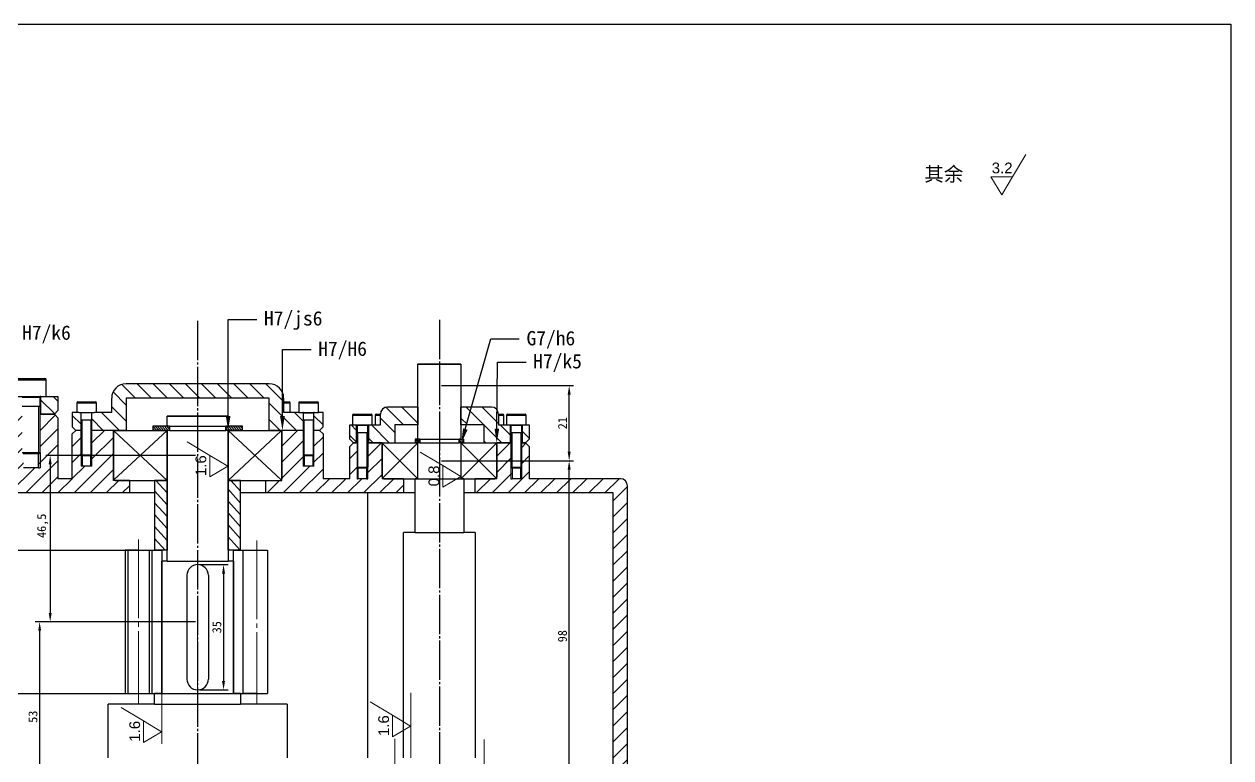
# Model space of a CAD drawing. Header units: millimetres. Extents: x 0 to 584, y 0 to 410.
# Drawn here: x 247.1 to 584, y 205 to 410 of the extents above; entities that cross this region are included whole.
import ezdxf
from ezdxf import colors
from ezdxf.entities.mleader import LeaderData, LeaderLine
from ezdxf.math import Vec2, Vec3

# ---------------------------------------------------------------- set-up
doc = ezdxf.new("R2010")
doc.units = ezdxf.units.MM
doc.linetypes.add('JIS_08_11', pattern=[12.8, 11, -0.6, 0.6, -0.6])
for name, color, linetype in [('Default', 7, 'Continuous'), ('内六角圆柱头螺钉-GBT70.1', 7, 'Continuous'), ('卡簧1', 7, 'Continuous'), ('卡簧3', 7, 'Continuous'), ('图框', 7, 'Continuous'), ('套筒1', 7, 'Continuous'), ('端盖', 7, 'Continuous'), ('端盖2', 7, 'Continuous'), ('端盖3', 7, 'Continuous'), ('轴1', 7, 'Continuous'), ('轴3', 7, 'Continuous'), ('轴承2', 7, 'Continuous'), ('轴承3', 7, 'Continuous'), ('齿轮T3', 7, 'Continuous'), ('齿轮T4', 7, 'Continuous'), ('齿轮箱', 7, 'Continuous')]:
    doc.layers.add(name, color=color, linetype=linetype)
doc.styles.add('SEACAD_Arial', font='arial.ttf')
doc.dimstyles.new('ISO-25', dxfattribs={"dimtxt": 2.5, "dimasz": 2.5, "dimexe": 1.25, "dimexo": 0.625, "dimtad": 1, "dimtxsty": 'Standard', "dimcen": 2.5, "dimadec": 0, "dimazin": 0, "dimtfac": 1, "dimtmove": 0, "dimatfit": 3, "dimfxl": 1, "dimarcsym": 0})

# ---------------------------------------------------------------- blocks, each defined once
blk = doc.blocks.new('SE4')
at = {"layer": '卡簧1', "linetype": 'Continuous'}
h = blk.add_hatch(dxfattribs=at)
h.set_pattern_fill('LINE', scale=1.5748, angle=135, style=0)
h.paths.add_polyline_path([(232.97, 316.52), (232.72, 316.52), (232.32, 316.52), (232.32, 316.02), (232.72, 316.02), (232.97, 316.02)])
at = {"layer": '卡簧3', "linetype": 'Continuous'}
h = blk.add_hatch(dxfattribs=at)
h.set_pattern_fill('LINE', scale=3.1496, angle=45, style=0)
h.paths.add_polyline_path([(198.04, 318.37), (197.72, 318.37), (195.72, 318.37), (195.72, 317.77), (197.72, 317.77), (198.04, 317.77)])
h = blk.add_hatch(dxfattribs=at)
h.set_pattern_fill('LINE', scale=3.1496, angle=45, style=0)
h.paths.add_polyline_path([(208.22, 318.37), (206.22, 318.37), (205.89, 318.37), (205.89, 317.77), (206.22, 317.77), (208.22, 317.77)])
at = {"layer": '端盖3', "linetype": 'Continuous'}
h = blk.add_hatch(dxfattribs=at)
h.set_pattern_fill('LINE', scale=1.5748, angle=135, style=0)
h.paths.add_polyline_path([(223.72, 316.02), (224.09, 316.02), (224.09, 318.52), (223.59, 318.52), (223.22, 318.52), (223.22, 316.52)])
at = {"lineweight": 20}
for p, q in [((179.75, 314.52), (179.75, 321.09)), ((185.85, 314.27), (185.85, 319.17)), ((187.08, 314.27), (187.08, 319.17)), ((216.85, 314.27), (216.85, 319.17)), ((218.08, 314.27), (218.08, 319.17)), ((224.35, 312.52), (224.35, 317.42)), ((225.58, 312.52), (225.58, 317.42)), ((245.85, 312.52), (245.85, 317.42)), ((247.08, 312.52), (247.08, 317.42)), ((185.72, 314.37), (185.72, 312.77)), ((187.22, 314.37), (187.22, 312.77)), ((216.69, 314.37), (216.69, 312.77)), ((218.19, 314.37), (218.19, 312.77)), ((224.22, 312.62), (224.22, 311.02)), ((225.72, 312.62), (225.72, 311.02)), ((245.7, 311.02), (245.7, 312.62)), ((247.2, 312.62), (247.2, 311.02))]:
    blk.add_line(p, q, dxfattribs=at)
at = {"lineweight": 30}
for p, q in [((187.22, 319.17), (185.72, 319.17)), ((185.85, 314.27), (185.72, 314.37)), ((187.08, 314.27), (187.22, 314.37)), ((190.22, 310.77), (190.22, 311.02)), ((192.47, 310.77), (190.22, 310.77)), ((211.47, 310.77), (213.72, 310.77)), ((213.72, 310.77), (213.72, 311.02)), ((193.72, 301.02), (191.84, 301.02)), ((191.84, 301.02), (191.84, 281.02)), ((193.72, 301.02), (192.22, 301.02)), ((192.22, 301.02), (192.22, 281.02)), ((193.72, 301.02), (195.22, 301.02)), ((193.72, 301.02), (195.59, 301.02)), ((195.22, 301.02), (195.22, 281.02)), ((195.59, 301.02), (195.59, 281.02)), ((208.34, 281.02), (208.34, 301.02)), ((210.22, 301.02), (211.72, 301.02)), ((211.72, 301.02), (211.72, 281.02)), ((210.22, 281.02), (208.34, 281.02)), ((210.22, 281.02), (211.72, 281.02))]:
    blk.add_line(p, q, dxfattribs=at)
blk.add_line((179.97, 314.69), (179.97, 312.52))
at = {"linetype": 'JIS_08_11', "lineweight": 30}
blk.add_line((179.75, 312.52), (179.97, 312.52), dxfattribs=at)
at = {"linetype": 'JIS_08_11', "lineweight": 20}
for p, q in [((193.72, 302.52), (193.72, 279.52)), ((210.22, 302.39), (210.22, 279.52)), ((229.47, 274.68), (229.47, 254.76)), ((241.97, 274.61), (241.97, 255.42))]:
    blk.add_line(p, q, dxfattribs=at)
at = {"layer": '内六角圆柱头螺钉-GBT70.1', "color": 7, "linetype": 'Continuous', "lineweight": 30}
for p, q in [((176.59, 324.81), (180.84, 324.81)), ((176.8, 325.02), (180.63, 325.02)), ((180.84, 322.52), (180.84, 324.81)), ((176.59, 322.52), (180.84, 322.52)), ((177.47, 322.42), (179.97, 322.42)), ((179.97, 321.09), (179.97, 322.42)), ((185.25, 321.77), (187.73, 321.77)), ((213.97, 321.77), (214.74, 321.77)), ((216.21, 321.77), (218.68, 321.77)), ((179.97, 321.09), (177.47, 321.09)), ((179.97, 314.69), (179.97, 321.09)), ((185.11, 321.63), (187.86, 321.63)), ((185.11, 321.63), (185.11, 320.27)), ((185.4, 320.27), (187.57, 320.27)), ((187.86, 320.27), (187.86, 321.63)), ((213.97, 321.63), (214.88, 321.63)), ((214.88, 320.27), (214.88, 321.63)), ((216.07, 321.63), (218.82, 321.63)), ((216.07, 321.63), (216.07, 320.27)), ((216.07, 320.27), (218.82, 320.27)), ((216.69, 320.22), (218.19, 320.22)), ((216.69, 320.22), (216.69, 319.17)), ((218.19, 319.17), (218.19, 320.22)), ((218.82, 320.27), (218.82, 321.63)), ((223.73, 320.02), (226.2, 320.02)), ((226.88, 320.02), (227.47, 320.02)), ((243.97, 320.02), (244.56, 320.02)), ((245.21, 320.02), (247.69, 320.02)), ((216.69, 319.17), (216.69, 314.37)), ((218.19, 319.17), (216.69, 319.17)), ((218.19, 314.37), (218.19, 319.17)), ((223.59, 319.88), (226.34, 319.88)), ((223.59, 319.88), (223.59, 318.52)), ((223.59, 318.52), (226.34, 318.52)), ((224.22, 318.47), (225.72, 318.47)), ((224.22, 318.47), (224.22, 317.42)), ((225.72, 317.42), (225.72, 318.47)), ((226.34, 318.52), (226.34, 319.88)), ((226.74, 319.88), (227.47, 319.88)), ((226.74, 319.88), (226.74, 318.52)), ((243.97, 319.88), (244.69, 319.88)), ((244.69, 318.52), (244.69, 319.88)), ((245.08, 319.88), (247.83, 319.88)), ((245.08, 319.88), (245.08, 318.52)), ((245.08, 318.52), (247.83, 318.52)), ((245.7, 318.47), (247.2, 318.47)), ((245.7, 318.47), (245.7, 317.42)), ((247.2, 317.42), (247.2, 318.47)), ((247.83, 318.52), (247.83, 319.88)), ((224.22, 317.42), (224.22, 312.62)), ((225.72, 317.42), (224.22, 317.42)), ((225.72, 312.62), (225.72, 317.42)), ((245.7, 317.42), (245.7, 312.62)), ((247.2, 317.42), (245.7, 317.42)), ((247.2, 312.62), (247.2, 317.42)), ((177.47, 314.69), (179.97, 314.69)), ((177.63, 314.52), (179.8, 314.52)), ((179.8, 314.52), (179.97, 314.69)), ((185.72, 314.37), (187.22, 314.37)), ((185.85, 314.27), (187.08, 314.27)), ((216.69, 314.37), (218.19, 314.37)), ((216.69, 314.37), (216.79, 314.27)), ((216.79, 314.27), (218.09, 314.27)), ((218.09, 314.27), (218.19, 314.37)), ((224.22, 312.62), (225.72, 312.62)), ((224.22, 312.62), (224.32, 312.52)), ((224.32, 312.52), (225.62, 312.52)), ((225.62, 312.52), (225.72, 312.62)), ((245.7, 312.62), (247.2, 312.62)), ((245.7, 312.62), (245.8, 312.52)), ((245.8, 312.52), (247.1, 312.52)), ((247.1, 312.52), (247.2, 312.62))]:
    blk.add_line(p, q, dxfattribs=at)
for centre, radius, start, end in [((180.63, 324.81), 0.212, 0, 90), ((180.07, 322.42), 0.1, 90, 180), ((185.25, 321.63), 0.137, 90, 180), ((187.73, 321.63), 0.138, 0, 90), ((214.74, 321.63), 0.138, 0, 90), ((216.21, 321.63), 0.137, 90, 180), ((218.68, 321.63), 0.138, 0, 90), ((216.64, 320.22), 0.05, 0, 90), ((218.24, 320.22), 0.05, 90, 180), ((223.73, 319.88), 0.137, 90, 180), ((226.2, 319.88), 0.138, 0, 90), ((226.88, 319.88), 0.137, 90, 180), ((244.56, 319.88), 0.137, 0, 90), ((245.21, 319.88), 0.137, 90, 180), ((247.69, 319.88), 0.137, 0, 90), ((224.17, 318.47), 0.05, 0, 90), ((225.77, 318.47), 0.05, 90, 180), ((245.65, 318.47), 0.05, 0, 90), ((247.25, 318.47), 0.05, 90, 180)]:
    blk.add_arc(centre, radius, start, end, dxfattribs=at)
at = {"layer": '卡簧1', "color": 7, "linetype": 'Continuous', "lineweight": 30}
for p, q in [((232.97, 316.52), (232.32, 316.52)), ((232.32, 316.52), (232.32, 316.02)), ((232.97, 316.02), (232.32, 316.02)), ((232.97, 316.52), (232.97, 316.02)), ((238.47, 316.02), (238.47, 316.52)), ((238.47, 316.52), (239.12, 316.52)), ((239.12, 316.02), (238.47, 316.02)), ((239.12, 316.02), (239.12, 316.52))]:
    blk.add_line(p, q, dxfattribs=at)
at = {"layer": '卡簧3', "color": 7, "linetype": 'Continuous', "lineweight": 30}
for p, q in [((198.04, 318.37), (195.72, 318.37)), ((195.72, 318.37), (195.72, 317.77)), ((198.04, 318.37), (198.04, 317.77)), ((208.22, 318.37), (205.89, 318.37)), ((205.89, 317.77), (205.89, 318.37)), ((208.22, 317.77), (208.22, 318.37)), ((198.04, 317.77), (195.72, 317.77)), ((208.22, 317.77), (205.89, 317.77))]:
    blk.add_line(p, q, dxfattribs=at)
at = {"layer": '套筒1', "color": 7, "linetype": 'Continuous', "lineweight": 30}
for p, q in [((197.72, 310.77), (195.97, 310.77)), ((195.97, 310.77), (195.97, 301.02)), ((197.72, 310.77), (197.72, 301.02)), ((207.97, 310.77), (206.22, 310.77)), ((206.22, 301.02), (206.22, 310.77)), ((207.97, 301.02), (207.97, 310.77)), ((197.72, 301.02), (195.97, 301.02)), ((207.97, 301.02), (206.22, 301.02))]:
    blk.add_line(p, q, dxfattribs=at)
at = {"layer": '端盖', "color": 7, "linetype": 'Continuous', "lineweight": 30}
for p, q in [((180.09, 320.02), (180.09, 322.52)), ((180.84, 322.52), (182.47, 322.52)), ((182.47, 322.52), (182.47, 320.52)), ((180.09, 320.02), (181.97, 320.02)), ((182.47, 320.52), (181.97, 320.02))]:
    blk.add_line(p, q, dxfattribs=at)
at = {"layer": '端盖2', "color": 7, "linetype": 'Continuous', "lineweight": 30}
for p, q in [((211.97, 324.27), (191.97, 324.27)), ((189.97, 320.27), (189.97, 322.27)), ((191.97, 322.27), (191.97, 317.77)), ((211.97, 322.27), (191.97, 322.27)), ((211.97, 317.77), (211.97, 322.27)), ((213.97, 322.27), (213.97, 320.27)), ((184.47, 320.27), (184.47, 318.27)), ((185.4, 320.27), (184.47, 320.27)), ((189.97, 320.27), (187.57, 320.27)), ((216.07, 320.27), (213.97, 320.27)), ((219.47, 320.27), (218.82, 320.27)), ((219.47, 318.27), (219.47, 320.27)), ((184.97, 317.77), (184.47, 318.27)), ((185.72, 317.77), (184.97, 317.77)), ((191.97, 317.77), (187.22, 317.77)), ((216.69, 317.77), (211.97, 317.77)), ((218.97, 317.77), (218.19, 317.77)), ((219.47, 318.27), (218.97, 317.77))]:
    blk.add_line(p, q, dxfattribs=at)
for centre, start, end in [((191.97, 322.27), 90, 180), ((211.97, 322.27), 0, 90)]:
    blk.add_arc(centre, 2, start, end, dxfattribs=at)
at = {"layer": '端盖3', "color": 7, "linetype": 'Continuous', "lineweight": 30}
for p, q in [((227.47, 318.52), (227.47, 320.02)), ((232.72, 321.02), (228.47, 321.02)), ((232.72, 321.02), (232.72, 318.52)), ((242.97, 321.02), (238.72, 321.02)), ((238.72, 318.52), (238.72, 321.02)), ((243.97, 320.02), (243.97, 318.52)), ((223.22, 316.52), (223.22, 318.52)), ((223.22, 318.52), (223.59, 318.52)), ((224.09, 318.52), (224.09, 316.02)), ((225.84, 316.02), (225.84, 318.52)), ((226.34, 318.52), (227.47, 318.52)), ((232.72, 318.52), (229.47, 318.52)), ((229.47, 318.52), (229.47, 316.02)), ((241.97, 318.52), (238.72, 318.52)), ((241.97, 316.02), (241.97, 318.52)), ((243.97, 318.52), (245.08, 318.52)), ((245.58, 318.52), (245.58, 316.02)), ((247.33, 316.02), (247.33, 318.52)), ((247.83, 318.52), (248.22, 318.52)), ((248.22, 318.52), (248.22, 316.52)), ((223.72, 316.02), (223.22, 316.52)), ((223.72, 316.02), (224.09, 316.02)), ((225.84, 316.02), (229.47, 316.02)), ((241.97, 316.02), (245.58, 316.02)), ((247.33, 316.02), (247.72, 316.02)), ((248.22, 316.52), (247.72, 316.02))]:
    blk.add_line(p, q, dxfattribs=at)
for centre, start, end in [((228.47, 320.02), 90, 180), ((242.97, 320.02), 0, 90)]:
    blk.add_arc(centre, 1, start, end, dxfattribs=at)
at = {"layer": '轴1', "color": 7, "linetype": 'Continuous', "lineweight": 30}
for p, q in [((197.72, 318.37), (197.72, 319.77)), ((206.22, 319.77), (197.72, 319.77)), ((198.04, 318.37), (197.72, 318.37)), ((198.04, 317.77), (198.04, 318.37)), ((206.22, 318.37), (205.89, 318.37)), ((205.89, 318.37), (205.89, 317.77)), ((206.22, 319.77), (206.22, 318.37)), ((198.04, 317.77), (197.72, 317.77)), ((197.72, 299.52), (197.72, 317.77)), ((206.22, 317.77), (205.89, 317.77)), ((206.22, 317.77), (206.22, 299.52)), ((197.72, 299.52), (196.97, 299.52)), ((196.97, 281.02), (196.97, 299.52)), ((206.97, 299.52), (206.22, 299.52)), ((206.97, 299.52), (206.97, 281.02)), ((196.97, 281.02), (195.97, 281.02)), ((195.97, 279.52), (195.97, 281.02)), ((207.97, 281.02), (206.97, 281.02)), ((207.97, 281.02), (207.97, 279.52)), ((195.97, 279.52), (189.47, 279.52)), ((189.47, 272.02), (189.47, 279.52)), ((214.47, 279.52), (207.97, 279.52)), ((214.47, 279.52), (214.47, 272.02))]:
    blk.add_line(p, q, dxfattribs=at)
at = {"layer": '轴3', "color": 7, "linetype": 'Continuous', "lineweight": 30}
for p, q in [((232.72, 316.52), (232.72, 327.02)), ((238.72, 327.02), (232.72, 327.02)), ((238.72, 327.02), (238.72, 316.52)), ((232.97, 316.52), (232.72, 316.52)), ((232.72, 311.02), (232.72, 316.02)), ((232.97, 316.02), (232.72, 316.02)), ((232.97, 316.02), (232.97, 316.52)), ((238.47, 316.52), (238.47, 316.02)), ((238.72, 316.52), (238.47, 316.52)), ((238.72, 316.02), (238.47, 316.02)), ((238.72, 316.02), (238.72, 311.02)), ((232.32, 303.52), (232.32, 311.02)), ((232.72, 311.02), (232.32, 311.02)), ((239.12, 311.02), (238.72, 311.02)), ((239.12, 311.02), (239.12, 303.52)), ((230.72, 272.02), (230.72, 303.52)), ((232.32, 303.52), (230.72, 303.52)), ((240.72, 303.52), (239.12, 303.52)), ((240.72, 303.52), (240.72, 272.02))]:
    blk.add_line(p, q, dxfattribs=at)
at = {"layer": '轴承2', "color": 7, "linetype": 'Continuous', "lineweight": 30}
for p, q in [((190.22, 317.52), (190.22, 311.02)), ((190.47, 317.77), (197.72, 317.77)), ((197.72, 317.77), (197.72, 310.77)), ((206.22, 317.77), (213.47, 317.77)), ((206.22, 310.77), (206.22, 317.77)), ((213.72, 311.02), (213.72, 317.52)), ((190.47, 310.77), (197.72, 310.77)), ((206.22, 310.77), (213.47, 310.77))]:
    blk.add_line(p, q, dxfattribs=at)
for centre, start, end in [((190.47, 317.52), 90, 180), ((213.47, 317.52), 0, 90), ((190.47, 311.02), 180, 270), ((213.47, 311.02), 270, 0)]:
    blk.add_arc(centre, 0.25, start, end, dxfattribs=at)
at = {"layer": '轴承3', "color": 7, "linetype": 'Continuous', "lineweight": 30}
for p, q in [((227.72, 311.27), (227.72, 315.77)), ((227.97, 316.02), (232.72, 316.02)), ((232.72, 311.02), (232.72, 316.02)), ((238.72, 316.02), (243.47, 316.02)), ((238.72, 316.02), (238.72, 311.02)), ((243.72, 315.77), (243.72, 311.27)), ((227.97, 311.02), (232.72, 311.02)), ((238.72, 311.02), (243.47, 311.02))]:
    blk.add_line(p, q, dxfattribs=at)
for centre, start, end in [((227.97, 315.77), 90, 180), ((243.47, 315.77), 0, 90), ((227.97, 311.27), 180, 270), ((243.47, 311.27), 270, 0)]:
    blk.add_arc(centre, 0.25, start, end, dxfattribs=at)
at = {"layer": '齿轮T3', "color": 7, "linetype": 'Continuous', "lineweight": 30}
for p, q in [((193.72, 301.02), (196.97, 301.02)), ((196.97, 301.02), (196.97, 281.02)), ((206.97, 281.02), (206.97, 301.02)), ((206.97, 301.02), (210.22, 301.02)), ((193.72, 281.02), (196.97, 281.02)), ((206.97, 281.02), (210.22, 281.02))]:
    blk.add_line(p, q, dxfattribs=at)
at = {"layer": '齿轮T4', "color": 7, "linetype": 'Continuous', "lineweight": 30}
for p, q in [((164.97, 301.02), (193.72, 301.02)), ((164.97, 281.02), (193.72, 281.02))]:
    blk.add_line(p, q, dxfattribs=at)
at = {"layer": '齿轮箱', "color": 7, "linetype": 'Continuous', "lineweight": 30}
for p, q in [((181.97, 320.02), (179.97, 320.02)), ((179.97, 314.69), (179.97, 320.02)), ((181.97, 320.02), (182.47, 319.52)), ((185.72, 314.37), (185.72, 320.27)), ((187.22, 314.37), (187.22, 320.27)), ((182.47, 319.52), (182.47, 311.02)), ((184.47, 317.27), (184.97, 317.77)), ((184.47, 311.02), (184.47, 317.27)), ((185.72, 317.77), (184.97, 317.77)), ((190.22, 317.77), (187.22, 317.77)), ((190.22, 311.02), (190.22, 317.77)), ((213.72, 317.77), (213.72, 311.02)), ((216.69, 317.77), (213.72, 317.77)), ((218.97, 317.77), (218.19, 317.77)), ((218.97, 317.77), (219.47, 317.27)), ((219.47, 317.27), (219.47, 311.02)), ((223.22, 315.52), (223.72, 316.02)), ((223.22, 311.02), (223.22, 315.52)), ((224.22, 316.02), (223.72, 316.02)), ((224.22, 316.02), (224.22, 312.62)), ((227.72, 316.02), (225.72, 316.02)), ((225.72, 316.02), (225.72, 312.62)), ((227.72, 316.02), (227.72, 311.02)), ((243.72, 311.02), (243.72, 316.02)), ((245.7, 316.02), (243.72, 316.02)), ((247.72, 316.02), (247.2, 316.02)), ((247.72, 316.02), (248.22, 315.52)), ((248.22, 315.52), (248.22, 311.02)), ((179.75, 312.52), (179.75, 314.52)), ((185.85, 314.27), (185.85, 312.77)), ((187.08, 312.77), (187.08, 314.27)), ((216.85, 314.27), (216.85, 312.77)), ((218.08, 312.77), (218.08, 314.27)), ((179.75, 312.52), (177.68, 312.52)), ((187.22, 312.77), (185.72, 312.77)), ((218.19, 312.77), (216.69, 312.77)), ((224.35, 312.52), (224.35, 311.02)), ((225.58, 311.02), (225.58, 312.52)), ((245.85, 312.52), (245.85, 311.02)), ((247.08, 311.02), (247.08, 312.52)), ((184.47, 311.02), (182.47, 311.02)), ((192.47, 310.77), (192.47, 309.02)), ((211.47, 309.02), (211.47, 310.77)), ((223.22, 311.02), (219.47, 311.02)), ((224.22, 311.02), (224.35, 311.02)), ((225.58, 311.02), (224.35, 311.02)), ((225.58, 311.02), (225.72, 311.02)), ((230.72, 311.02), (227.72, 311.02)), ((230.72, 311.02), (230.72, 309.02)), ((240.72, 309.02), (240.72, 311.02)), ((243.72, 311.02), (240.72, 311.02)), ((245.7, 311.02), (245.85, 311.02)), ((247.08, 311.02), (245.85, 311.02)), ((247.08, 311.02), (247.2, 311.02)), ((260.97, 311.02), (248.22, 311.02)), ((261.97, 232.02), (261.97, 310.02)), ((192.47, 309.02), (169.97, 309.02)), ((195.97, 309.02), (192.47, 309.02)), ((211.47, 309.02), (207.97, 309.02)), ((230.72, 309.02), (211.47, 309.02)), ((225.72, 272.02), (225.72, 309.02)), ((232.32, 309.02), (230.72, 309.02)), ((240.72, 309.02), (239.12, 309.02)), ((259.97, 309.02), (240.72, 309.02)), ((259.97, 233.02), (259.97, 309.02))]:
    blk.add_line(p, q, dxfattribs=at)
blk.add_arc((260.97, 310.02), 1, 0, 90, dxfattribs=at)
blk = doc.blocks.new('*D24')
at = {"color": 0, "lineweight": -2, "transparency": 16777216}
for p, q in [((294.94, 243.02), (250.22, 243.02)), ((251.47, 240.52), (251.47, 192.52)), ((294.94, 190.02), (250.22, 190.02))]:
    blk.add_line(p, q, dxfattribs=at)
at = {"color": 0, "lineweight": 20, "transparency": 16777216}
for points in [[(251.06, 240.52), (251.89, 240.52), (251.47, 243.02)], [(251.06, 192.52), (251.89, 192.52), (251.47, 190.02)]]:
    blk.add_solid(points, dxfattribs=at)
at = {"layer": 'Defpoints', "color": 0, "lineweight": 20, "transparency": 16777216}
for p in [(295.57, 243.02), (251.47, 190.02), (295.57, 190.02)]:
    blk.add_point(p, dxfattribs=at)
at = {"color": 0, "lineweight": 20, "transparency": 16777216, "insert": (249.6, 216.52), "char_height": 2.5, "attachment_point": 5, "rotation": 90}
blk.add_mtext('53', dxfattribs=at)
blk = doc.blocks.new('*D25')
at = {"color": 0, "lineweight": -2, "transparency": 16777216}
for p, q in [((294.94, 289.52), (253.16, 289.52)), ((254.41, 287.02), (254.41, 245.52)), ((294.94, 243.02), (253.16, 243.02))]:
    blk.add_line(p, q, dxfattribs=at)
at = {"color": 0, "lineweight": 20, "transparency": 16777216}
for points in [[(253.99, 287.02), (254.83, 287.02), (254.41, 289.52)], [(253.99, 245.52), (254.83, 245.52), (254.41, 243.02)]]:
    blk.add_solid(points, dxfattribs=at)
at = {"layer": 'Defpoints', "color": 0, "lineweight": 20, "transparency": 16777216}
for p in [(295.57, 289.52), (254.41, 243.02), (295.57, 243.02)]:
    blk.add_point(p, dxfattribs=at)
at = {"color": 0, "lineweight": 20, "transparency": 16777216, "insert": (252.33, 269.84), "char_height": 2.5, "attachment_point": 5, "rotation": 90}
blk.add_mtext('46,5', dxfattribs=at)
blk = doc.blocks.new('*D27')
at = {"color": 0, "lineweight": -2, "transparency": 16777216}
for p, q in [((363.69, 288.02), (400.53, 288.02)), ((399.28, 192.52), (399.28, 285.52)), ((363.69, 190.02), (400.53, 190.02))]:
    blk.add_line(p, q, dxfattribs=at)
at = {"color": 0, "lineweight": 20, "transparency": 16777216}
for points in [[(398.87, 285.52), (399.7, 285.52), (399.28, 288.02)], [(398.87, 192.52), (399.7, 192.52), (399.28, 190.02)]]:
    blk.add_solid(points, dxfattribs=at)
at = {"layer": 'Defpoints', "color": 0, "lineweight": 20, "transparency": 16777216}
for p in [(363.07, 288.02), (399.28, 288.02), (363.07, 190.02)]:
    blk.add_point(p, dxfattribs=at)
at = {"color": 0, "lineweight": 20, "transparency": 16777216, "insert": (397.41, 239.02), "char_height": 2.5, "attachment_point": 5, "rotation": 90}
blk.add_mtext('98', dxfattribs=at)
blk = doc.blocks.new('*D28')
at = {"color": 0, "lineweight": -2, "transparency": 16777216}
for p, q in [((363.69, 309.02), (400.53, 309.02)), ((399.28, 290.52), (399.28, 306.52)), ((363.69, 288.02), (400.53, 288.02))]:
    blk.add_line(p, q, dxfattribs=at)
at = {"color": 0, "lineweight": 20, "transparency": 16777216}
for points in [[(398.87, 306.52), (399.7, 306.52), (399.28, 309.02)], [(398.87, 290.52), (399.7, 290.52), (399.28, 288.02)]]:
    blk.add_solid(points, dxfattribs=at)
at = {"layer": 'Defpoints', "color": 0, "lineweight": 20, "transparency": 16777216}
for p in [(363.07, 309.02), (399.28, 309.02), (363.07, 288.02)]:
    blk.add_point(p, dxfattribs=at)
at = {"color": 0, "lineweight": 20, "transparency": 16777216, "insert": (397.41, 298.52), "char_height": 2.5, "attachment_point": 5, "rotation": 90}
blk.add_mtext('21', dxfattribs=at)
blk = doc.blocks.new('*D30')
at = {"color": 0, "lineweight": -2, "transparency": 16777216}
for p, q in [((296.19, 259.02), (304.06, 259.02)), ((302.81, 256.52), (302.81, 226.52)), ((296.19, 224.02), (304.06, 224.02))]:
    blk.add_line(p, q, dxfattribs=at)
at = {"color": 0, "lineweight": 20, "transparency": 16777216}
for points in [[(302.39, 256.52), (303.22, 256.52), (302.81, 259.02)], [(302.39, 226.52), (303.22, 226.52), (302.81, 224.02)]]:
    blk.add_solid(points, dxfattribs=at)
at = {"layer": 'Defpoints', "color": 0, "lineweight": 20, "transparency": 16777216}
for p in [(295.57, 259.02), (295.57, 224.02), (302.81, 224.02)]:
    blk.add_point(p, dxfattribs=at)
at = {"color": 0, "lineweight": 20, "transparency": 16777216, "insert": (300.93, 241.52), "char_height": 2.5, "attachment_point": 5, "rotation": 90}
blk.add_mtext('35', dxfattribs=at)

msp = doc.modelspace()

# ---------------------------------------------------------------- hatches: boundary and pattern name
at = {"lineweight": 20}
h = msp.add_hatch(dxfattribs=at)
h.set_pattern_fill('ANSI31', color=256, angle=90)
h.paths.add_polyline_path([(357.068, 303.018), (348.568, 303.018, 0.4142136), (346.568, 301.018), (346.568, 298.018), (344.318, 298.018), (343.318, 298.018), (343.318, 293.018), (347.068, 293.018), (350.568, 293.018), (350.568, 298.018), (357.068, 298.018)])
h.paths.add_polyline_path([(379.568, 301.018, 0.4142136), (377.568, 303.018), (369.068, 303.018), (369.068, 298.018), (375.568, 298.018), (375.568, 293.018), (378.568, 293.018), (382.789, 293.018), (382.789, 298.018), (381.789, 298.018), (379.568, 298.018)])
h.paths.add_polyline_path([(315.568, 309.518), (295.568, 309.518), (295.568, 305.518), (315.568, 305.518), (315.568, 296.518), (318.568, 296.518), (325.022, 296.518), (325.022, 299.318), (325.022, 301.418, 0.4142136), (324.922, 301.518), (323.772, 301.518), (319.568, 301.518), (319.568, 305.518, 0.4142136)])
h.paths.add_polyline_path([(295.568, 309.518), (275.568, 309.518, 0.4142136), (271.568, 305.518), (271.568, 301.518), (266.785, 301.518), (266.068, 301.518), (266.068, 296.518), (272.068, 296.518), (275.568, 296.518), (275.568, 305.518), (295.568, 305.518)])
h = msp.add_hatch(dxfattribs=at)
h.set_pattern_fill('ANSI31', color=256, angle=90)
h.paths.add_polyline_path([(256.568, 306.018), (253.318, 306.018), (251.818, 306.018), (251.818, 301.018), (255.568, 301.018), (256.568, 302.018)])
h.paths.add_polyline_path([(263.068, 301.518), (262.443, 301.518), (260.568, 301.518), (260.568, 297.518), (261.568, 296.518), (263.068, 296.518)])
h = msp.add_hatch(dxfattribs=at)
h.set_pattern_fill('ANSI31', color=256)
h.paths.add_polyline_path([(256.568, 300.018), (255.568, 301.018), (251.568, 301.018), (251.568, 290.351), (251.568, 286.018), (251.135, 286.018), (247.001, 286.018), (246.568, 286.018), (246.568, 290.351), (246.568, 301.018), (236.568, 301.018), (236.568, 283.018), (231.568, 283.018), (231.568, 279.018), (276.568, 279.018), (276.568, 282.518), (272.568, 282.518), (272.068, 282.518), (272.068, 283.018), (272.068, 296.018), (272.068, 296.518), (266.068, 296.518), (266.068, 289.718), (266.068, 286.518), (265.797, 286.518), (263.068, 286.518), (263.068, 289.718), (263.068, 296.518), (261.568, 296.518), (260.568, 295.518), (260.568, 283.018), (256.568, 283.018)])
h.paths.add_polyline_path([(254.568, 123.018), (260.568, 123.018), (260.568, 127.018), (256.668, 127.018), (255.568, 127.018), (255.568, 145.018), (248.068, 145.018), (248.068, 127.018), (244.068, 127.018), (244.068, 145.018), (236.568, 145.018), (236.568, 127.018), (231.568, 127.018), (231.568, 123.018), (242.568, 123.018), (242.568, 119.018, -0.4142136), (240.568, 117.018), (196.568, 117.018), (196.568, 113.018), (295.568, 113.018), (295.568, 117.018), (256.568, 117.018, -0.4142136), (254.568, 119.018)])
h.paths.add_polyline_path([(105.568, 279.018), (161.568, 279.018), (161.568, 283.018), (156.568, 283.018), (156.568, 301.018), (146.568, 301.018), (146.568, 290.351), (146.568, 286.018), (146.135, 286.018), (142.001, 286.018), (141.568, 286.018), (141.568, 290.351), (141.568, 301.018), (77.568, 301.018), (77.568, 113.018), (196.568, 113.018), (196.568, 117.018), (152.568, 117.018, -0.4142136), (150.568, 119.018), (150.568, 123.018), (161.568, 123.018), (161.568, 127.018), (156.568, 127.018), (156.568, 145.018), (149.068, 145.018), (149.068, 127.018), (105.568, 127.018)])
h.paths.add_polyline_path([(353.068, 283.018), (347.068, 283.018), (347.068, 293.018), (343.068, 293.018), (343.068, 286.218), (343.068, 283.018), (342.797, 283.018), (340.338, 283.018), (340.068, 283.018), (340.068, 286.218), (340.068, 293.018), (339.068, 293.018), (338.068, 292.018), (338.068, 283.018), (330.568, 283.018), (330.568, 295.518), (329.568, 296.518), (328.022, 296.518), (328.022, 289.718), (328.022, 286.518), (325.022, 286.518), (325.022, 289.718), (325.022, 296.518), (319.068, 296.518), (319.068, 283.018), (319.068, 282.518), (314.568, 282.518), (314.568, 279.018), (353.068, 279.018)])
h.paths.add_polyline_path([(347.068, 137.018), (343.068, 137.018), (343.068, 145.018), (335.568, 145.018), (335.568, 127.018), (330.568, 127.018), (330.568, 123.018), (336.568, 123.018), (336.568, 119.018, -0.4142136), (334.568, 117.018), (295.568, 117.018), (295.568, 113.018), (363.068, 113.018), (363.068, 117.018), (349.068, 117.018, -0.4142136), (347.068, 119.018), (347.068, 123.018), (353.068, 123.018), (353.068, 127.018), (347.068, 127.018)])
h.paths.add_polyline_path([(415.568, 281.018, 0.4142136), (413.568, 283.018), (388.068, 283.018), (388.068, 292.018), (387.068, 293.018), (386.039, 293.018), (386.039, 286.218), (386.039, 283.018), (385.797, 283.018), (383.338, 283.018), (383.039, 283.018), (383.039, 286.218), (383.039, 293.018), (379.068, 293.018), (379.068, 283.018), (373.068, 283.018), (373.068, 279.018), (411.568, 279.018), (411.568, 127.018), (388.068, 127.018), (388.068, 137.018), (379.068, 137.018), (379.068, 127.018), (373.068, 127.018), (373.068, 123.018), (379.068, 123.018), (379.068, 119.018, -0.4142136), (377.068, 117.018), (363.068, 117.018), (363.068, 113.018), (377.068, 113.018, 0.4142136), (383.068, 119.018), (383.068, 123.018), (413.568, 123.018, 0.4142136), (415.568, 125.018)])
at = {"linetype": 'JIS_08_11', "lineweight": 20}
h = msp.add_hatch(dxfattribs=at)
h.set_pattern_fill('ANSI31', color=256, scale=0.15, angle=87)
h.paths.add_polyline_path([(176.968, 302.518), (172.568, 302.518), (172.568, 301.018), (176.568, 301.018), (176.968, 301.018)])
h.paths.add_polyline_path([(220.568, 302.518), (216.168, 302.518), (216.168, 301.018), (216.568, 301.018), (220.568, 301.018)])
h.paths.add_polyline_path([(357.568, 294.018), (357.068, 294.018), (356.268, 294.018), (356.268, 293.018), (357.068, 293.018), (357.568, 293.018)])
h.paths.add_polyline_path([(369.868, 294.018), (368.568, 294.018), (368.568, 293.018), (369.068, 293.018), (369.868, 293.018)])
h.paths.add_polyline_path([(369.868, 127.018), (369.068, 127.018), (368.568, 127.018), (368.568, 126.018), (369.068, 126.018), (369.868, 126.018)])
h.paths.add_polyline_path([(357.568, 127.018), (357.068, 127.018), (356.268, 127.018), (356.268, 126.018), (357.568, 126.018)])
h.paths.add_polyline_path([(220.568, 127.018), (216.568, 127.018), (216.168, 127.018), (216.168, 125.518), (220.568, 125.518)])
h.paths.add_polyline_path([(176.968, 127.018), (176.568, 127.018), (172.568, 127.018), (172.568, 125.518), (176.968, 125.518)])
h.paths.add_polyline_path([(319.568, 127.018), (315.568, 127.018), (315.168, 127.018), (315.168, 125.518), (319.568, 125.518)])
h.paths.add_polyline_path([(275.968, 127.018), (275.568, 127.018), (271.568, 127.018), (271.568, 125.518), (275.968, 125.518)])
h.paths.add_polyline_path([(308.068, 297.718), (303.418, 297.718), (303.418, 296.518), (304.068, 296.518), (308.068, 296.518)])
h.paths.add_polyline_path([(287.718, 297.718), (287.068, 297.718), (283.068, 297.718), (283.068, 296.518), (287.068, 296.518), (287.718, 296.518)])
at = {"lineweight": 20}
h = msp.add_hatch(dxfattribs=at)
h.set_pattern_fill('ANSI31', color=256, angle=90)
h.paths.add_polyline_path([(330.568, 301.518), (329.272, 301.518), (328.122, 301.518, 0.4142136), (328.022, 301.418), (328.022, 299.318), (328.022, 296.518), (329.568, 296.518), (330.568, 297.518)])
h = msp.add_hatch(dxfattribs=at)
h.set_pattern_fill('ANSI31', color=256, angle=90)
h.paths.add_polyline_path([(339.818, 298.018), (338.818, 298.018), (338.068, 298.018), (338.068, 294.018), (339.068, 293.018), (339.818, 293.018)])
h.paths.add_polyline_path([(388.068, 298.018), (387.289, 298.018), (386.289, 298.018), (386.289, 293.018), (387.068, 293.018), (388.068, 294.018)])
h = msp.add_hatch(dxfattribs=at)
h.set_pattern_fill('ANSI31', color=256)
h.paths.add_polyline_path([(146.568, 290.351), (146.235, 290.018), (146.135, 290.018), (146.135, 286.018), (146.568, 286.018)])
h.paths.add_polyline_path([(142.001, 290.018), (141.901, 290.018), (141.568, 290.351), (141.568, 286.018), (142.001, 286.018)])
h.paths.add_polyline_path([(247.001, 290.018), (246.901, 290.018), (246.568, 290.351), (246.568, 286.018), (247.001, 286.018)])
h.paths.add_polyline_path([(251.568, 290.351), (251.235, 290.018), (251.135, 290.018), (251.135, 286.018), (251.568, 286.018)])
h = msp.add_hatch(dxfattribs=at)
h.set_pattern_fill('ANSI31', color=256)
h.paths.add_polyline_path([(266.068, 289.718), (265.797, 289.518), (265.797, 286.518), (266.068, 286.518)])
h = msp.add_hatch(dxfattribs=at)
h.set_pattern_fill('ANSI31', color=256)
h.paths.add_polyline_path([(325.338, 289.518), (325.222, 289.518), (325.022, 289.718), (325.022, 286.518), (325.338, 286.518)])
h = msp.add_hatch(dxfattribs=at)
h.set_pattern_fill('ANSI31', color=256)
h.paths.add_polyline_path([(343.068, 286.218), (342.868, 286.018), (342.797, 286.018), (342.797, 283.018), (343.068, 283.018)])
h = msp.add_hatch(dxfattribs=at)
h.set_pattern_fill('ANSI31', color=256)
h.paths.add_polyline_path([(383.338, 286.018), (383.239, 286.018), (383.039, 286.218), (383.039, 283.018), (383.338, 283.018)])
at = {"linetype": 'JIS_08_11', "lineweight": 20}
h = msp.add_hatch(dxfattribs=at)
h.set_pattern_fill('ANSI31', color=256, scale=0.7, angle=87)
h.paths.add_polyline_path([(176.568, 203.018), (161.568, 203.018), (161.568, 160.018), (170.568, 160.018), (170.568, 145.018), (176.568, 145.018)])
h.paths.add_polyline_path([(176.568, 223.018), (161.568, 223.018), (161.568, 203.018), (176.568, 203.018)])
h.paths.add_polyline_path([(231.568, 223.018), (221.568, 223.018), (216.568, 223.018), (216.568, 203.018), (231.568, 203.018)])
h.paths.add_polyline_path([(231.568, 203.018), (216.568, 203.018), (216.568, 145.018), (222.568, 145.018), (222.568, 160.018), (231.568, 160.018)])
h.paths.add_polyline_path([(373.068, 175.018), (371.068, 175.018), (369.068, 175.018), (369.068, 137.018), (370.068, 137.018), (370.068, 152.018), (373.068, 152.018)])
h.paths.add_polyline_path([(357.068, 175.018), (353.068, 175.018), (353.068, 152.018), (356.068, 152.018), (356.068, 137.018), (357.068, 137.018)])
h.paths.add_polyline_path([(307.568, 282.518), (304.068, 282.518), (304.068, 263.018), (307.568, 263.018)])
h.paths.add_polyline_path([(287.068, 282.518), (283.568, 282.518), (283.568, 263.018), (285.568, 263.018), (287.068, 263.018)])
h.paths.add_polyline_path([(325.568, 175.018), (318.068, 175.018), (315.568, 175.018), (315.568, 145.018), (321.568, 145.018), (321.568, 160.018), (325.568, 160.018)])
h.paths.add_polyline_path([(275.568, 175.018), (265.568, 175.018), (265.568, 160.018), (269.568, 160.018), (269.568, 145.018), (275.568, 145.018)])

# ---------------------------------------------------------------- linework, layer by layer
at = {"lineweight": 20}
for p, q in [((523.032, 367.337), (526.795, 373.609)), ((517.032, 367.337), (523.032, 367.337)), ((520.032, 362.337), (517.032, 367.337)), ((520.032, 362.337), (523.032, 367.337)), ((363.068, 315.018), (363.068, 309.018)), ((298.957, 289.527), (292.685, 293.29)), ((363.998, 286.653), (357.726, 290.417)), ((363.068, 293.018), (363.068, 288.018)), ((298.957, 283.527), (298.957, 289.527)), ((303.957, 286.527), (298.957, 289.527)), ((303.957, 286.527), (298.957, 283.527)), ((363.998, 280.653), (363.998, 286.653)), ((368.998, 283.653), (363.998, 286.653)), ((368.998, 283.653), (363.998, 280.653)), ((295.568, 223.018), (295.568, 243.018)), ((285.568, 223.018), (285.568, 208.904)), ((355.068, 205.018), (355.068, 223.15)), ((280.48, 215.326), (274.208, 219.089)), ((349.973, 216.911), (343.701, 220.674)), ((349.973, 210.911), (349.973, 216.911)), ((354.973, 213.911), (349.973, 216.911)), ((280.48, 209.326), (280.48, 215.326)), ((285.48, 212.326), (280.48, 215.326)), ((285.48, 212.326), (280.48, 209.326)), ((354.973, 213.911), (349.973, 210.911))]:
    msp.add_line(p, q, dxfattribs=at)
at = {"linetype": 'JIS_08_11'}
for p, q in [((295.568, 327.089), (295.568, 84.788)), ((363.068, 327.391), (363.068, 87.773)), ((357.068, 315.018), (363.068, 315.018)), ((287.068, 300.518), (295.568, 300.518))]:
    msp.add_line(p, q, dxfattribs=at)
for p, q in [((357.068, 315.018), (369.068, 315.018)), ((287.068, 300.518), (304.068, 300.518))]:
    msp.add_line(p, q)
at = {"lineweight": 30}
for p, q in [((272.219, 282.659), (287.068, 296.518)), ((287.718, 297.718), (303.418, 297.718)), ((287.718, 296.518), (303.418, 296.518)), ((304.068, 296.518), (318.916, 282.659)), ((272.219, 296.376), (287.068, 282.518)), ((304.068, 282.518), (318.916, 296.376)), ((357.568, 294.018), (368.568, 294.018)), ((347.214, 283.164), (357.068, 293.018)), ((357.068, 283.018), (347.214, 292.871)), ((357.568, 293.018), (368.568, 293.018)), ((369.068, 293.018), (378.921, 283.164)), ((378.921, 292.871), (369.068, 283.018)), ((357.068, 283.018), (369.068, 283.018)), ((356.268, 268.018), (369.868, 268.018)), ((287.068, 260.018), (304.068, 260.018)), ((292.568, 256.018), (292.568, 227.018)), ((298.568, 256.018), (298.568, 227.018)), ((285.568, 223.018), (305.568, 223.018)), ((283.568, 220.018), (307.568, 220.018))]:
    msp.add_line(p, q, dxfattribs=at)
for centre, start, end in [((295.568, 256.018), 0, 180), ((295.568, 227.018), 180, 0)]:
    msp.add_arc(centre, 3, start, end, dxfattribs=at)
at = {"layer": '图框', "color": 7, "linetype": 'Continuous'}
for p, q in [((25, 410), (584, 410)), ((584, 410), (584, 10))]:
    msp.add_line(p, q, dxfattribs=at)

# ---------------------------------------------------------------- block references
at = {"layer": 'Default', "lineweight": 30, "xscale": 2, "yscale": 2, "zscale": 2}
msp.add_blockref('SE4', (-108.365, -339.022), dxfattribs=at)

# ---------------------------------------------------------------- texts
at = {"lineweight": 20, "insert": (498.418, 370.107), "char_height": 4, "attachment_point": 1}
msp.add_mtext_dynamic_manual_height_columns('{\\fSimSun|b0|i0|c134|p34;其余}', width=13.85734, gutter_width=20, heights=[0], dxfattribs=at)
at = {"lineweight": 20, "ltscale": 2, "insert": (517.24, 371.318), "char_height": 3, "attachment_point": 1, "style": 'SEACAD_Arial'}
msp.add_mtext_dynamic_manual_height_columns('3.2', width=6.0882, gutter_width=20, heights=[3.987], dxfattribs=at)
at = {"lineweight": 20, "ltscale": 2, "char_height": 3, "attachment_point": 1, "rotation": 90, "style": 'SEACAD_Arial'}
for s, insert in [('1.6', (294.976, 283.735)), ('0.8', (360.017, 280.862)), ('1.6', (345.992, 211.119)), ('1.6', (276.499, 209.534))]:
    msp.add_mtext_dynamic_manual_height_columns(s, width=6.0882, gutter_width=20, heights=[3.987], dxfattribs=dict(at, insert=insert))

# ---------------------------------------------------------------- dimensions: what is measured, and where the dimension line sits
at = {"lineweight": 20}
for base, p1, p2, picture, middle in [((399.283, 309.018), (363.068, 288.018), (363.068, 309.018), '*D28', (397.408, 298.518)), ((399.283, 288.018), (363.068, 190.018), (363.068, 288.018), '*D27', (397.408, 239.018)), ((302.807, 224.018), (295.568, 259.018), (295.568, 224.018), '*D30', (300.932, 241.518)), ((251.473, 190.018), (295.568, 243.018), (295.568, 190.018), '*D24', (249.598, 216.518))]:
    dim = msp.add_linear_dim(base=base, p1=p1, p2=p2, angle=90, dimstyle='ISO-25', dxfattribs=at)
    dim.commit()
    dim.dimension.update_dxf_attribs({"geometry": picture, "text_midpoint": middle})
dim = msp.add_linear_dim(base=(254.409, 243.018), p1=(295.568, 289.518), p2=(295.568, 243.018), angle=90, dimstyle='ISO-25', dxfattribs=at)
dim.commit()
dim.dimension.update_dxf_attribs({"geometry": '*D25', "text_midpoint": (254.409, 269.843), "dimtype": 160})

# ---------------------------------------------------------------- leaders
ml = msp.add_multileader_mtext('Standard', dxfattribs=at)
ml.set_content('{\\fSimSun|b0|i0|c134|p34;H7/js6}', color=256)
ml.set_leader_properties()
ml.build(insert=Vec2(0, 0))
ml.multileader.update_dxf_attribs({"text_right_attachment_type": 6})
ctx = ml.context
ctx.base_point, ctx.plane_origin = Vec3(312.085, 327.447), Vec3(304.085, 296.518)
ctx.right_attachment = 6
notes = []
notes.append((ctx, [(0, (1, 1, 0), (304.085, 327.447), (1, 0), 8, [(0, [(304.085, 296.518)], 0, [])])]))
ctx.mtext.insert, ctx.mtext.flow_direction = Vec3(314.085, 329.816), 5
ml = msp.add_multileader_mtext('Standard', dxfattribs=at)
ml.set_content('{\\fSimSun|b0|i0|c134|p34;H7/k6}', color=256)
ml.set_leader_properties()
ml.build(insert=Vec2(0, 0))
ml.multileader.update_dxf_attribs({"text_right_attachment_type": 6})
ctx = ml.context
ctx.base_point, ctx.plane_origin = Vec3(244.568, 323.608), Vec3(236.568, 301.018)
ctx.right_attachment = 6
notes.append((ctx, [(0, (1, 1, 0), (236.568, 323.608), (1, 0), 8, [(0, [(236.568, 301.018)], 0, [])])]))
ctx.mtext.insert, ctx.mtext.flow_direction = Vec3(246.568, 325.82), 5
ml = msp.add_multileader_mtext('Standard', dxfattribs=at)
ml.set_content('{\\fSimSun|b0|i0|c134|p34;G7/h6}', color=256)
ml.set_leader_properties()
ml.build(insert=Vec2(0, 0))
ml.multileader.update_dxf_attribs({"text_right_attachment_type": 6})
ctx = ml.context
ctx.base_point, ctx.plane_origin = Vec3(385.372, 322.052), Vec3(369.372, 293.018)
ctx.right_attachment = 6
notes.append((ctx, [(0, (1, 1, 0), (377.372, 322.052), (1, 0), 8, [(0, [(369.205, 293.018)], 0, [])])]))
ctx.mtext.insert, ctx.mtext.flow_direction = Vec3(387.372, 324.264), 5
ml = msp.add_multileader_mtext('Standard', dxfattribs=at)
ml.set_content('{\\fSimSun|b0|i0|c134|p34;H7/H6}', color=256)
ml.set_leader_properties()
ml.build(insert=Vec2(0, 0))
ml.multileader.update_dxf_attribs({"text_right_attachment_type": 6})
ctx = ml.context
ctx.base_point, ctx.plane_origin = Vec3(327.235, 319.108), Vec3(319.235, 296.518)
ctx.right_attachment = 6
notes.append((ctx, [(0, (1, 1, 0), (319.235, 319.108), (1, 0), 8, [(0, [(319.235, 296.518)], 0, [])])]))
ctx.mtext.insert, ctx.mtext.flow_direction = Vec3(329.235, 321.32), 5
ml = msp.add_multileader_mtext('Standard', dxfattribs=at)
ml.set_content('{\\fSimSun|b0|i0|c134|p34;H7/k5}', color=256)
ml.set_leader_properties()
ml.build(insert=Vec2(0, 0))
ml.multileader.update_dxf_attribs({"text_right_attachment_type": 6})
ctx = ml.context
ctx.base_point, ctx.plane_origin = Vec3(387.235, 315.608), Vec3(379.235, 293.018)
ctx.right_attachment = 6
notes.append((ctx, [(0, (1, 1, 0), (379.235, 315.608), (1, 0), 8, [(0, [(379.068, 293.018)], 0, [])])]))
ctx.mtext.insert, ctx.mtext.flow_direction = Vec3(389.235, 317.82), 5
for ctx, leaders in notes:
    for number, flags, end, landing, length, lines in leaders:
        leader = LeaderData()
        leader.index, (leader.has_last_leader_line, leader.has_dogleg_vector, leader.attachment_direction) = number, flags
        leader.last_leader_point, leader.dogleg_vector, leader.dogleg_length = Vec3(end), Vec3(landing), length
        for number, points, colour, breaks in lines:
            line = LeaderLine()
            line.index, line.vertices, line.color, line.breaks = number, Vec3.list(points), colors.encode_raw_color(colour), breaks
            leader.lines.append(line)
        ctx.leaders.append(leader)

doc.saveas('drawing.dxf')
